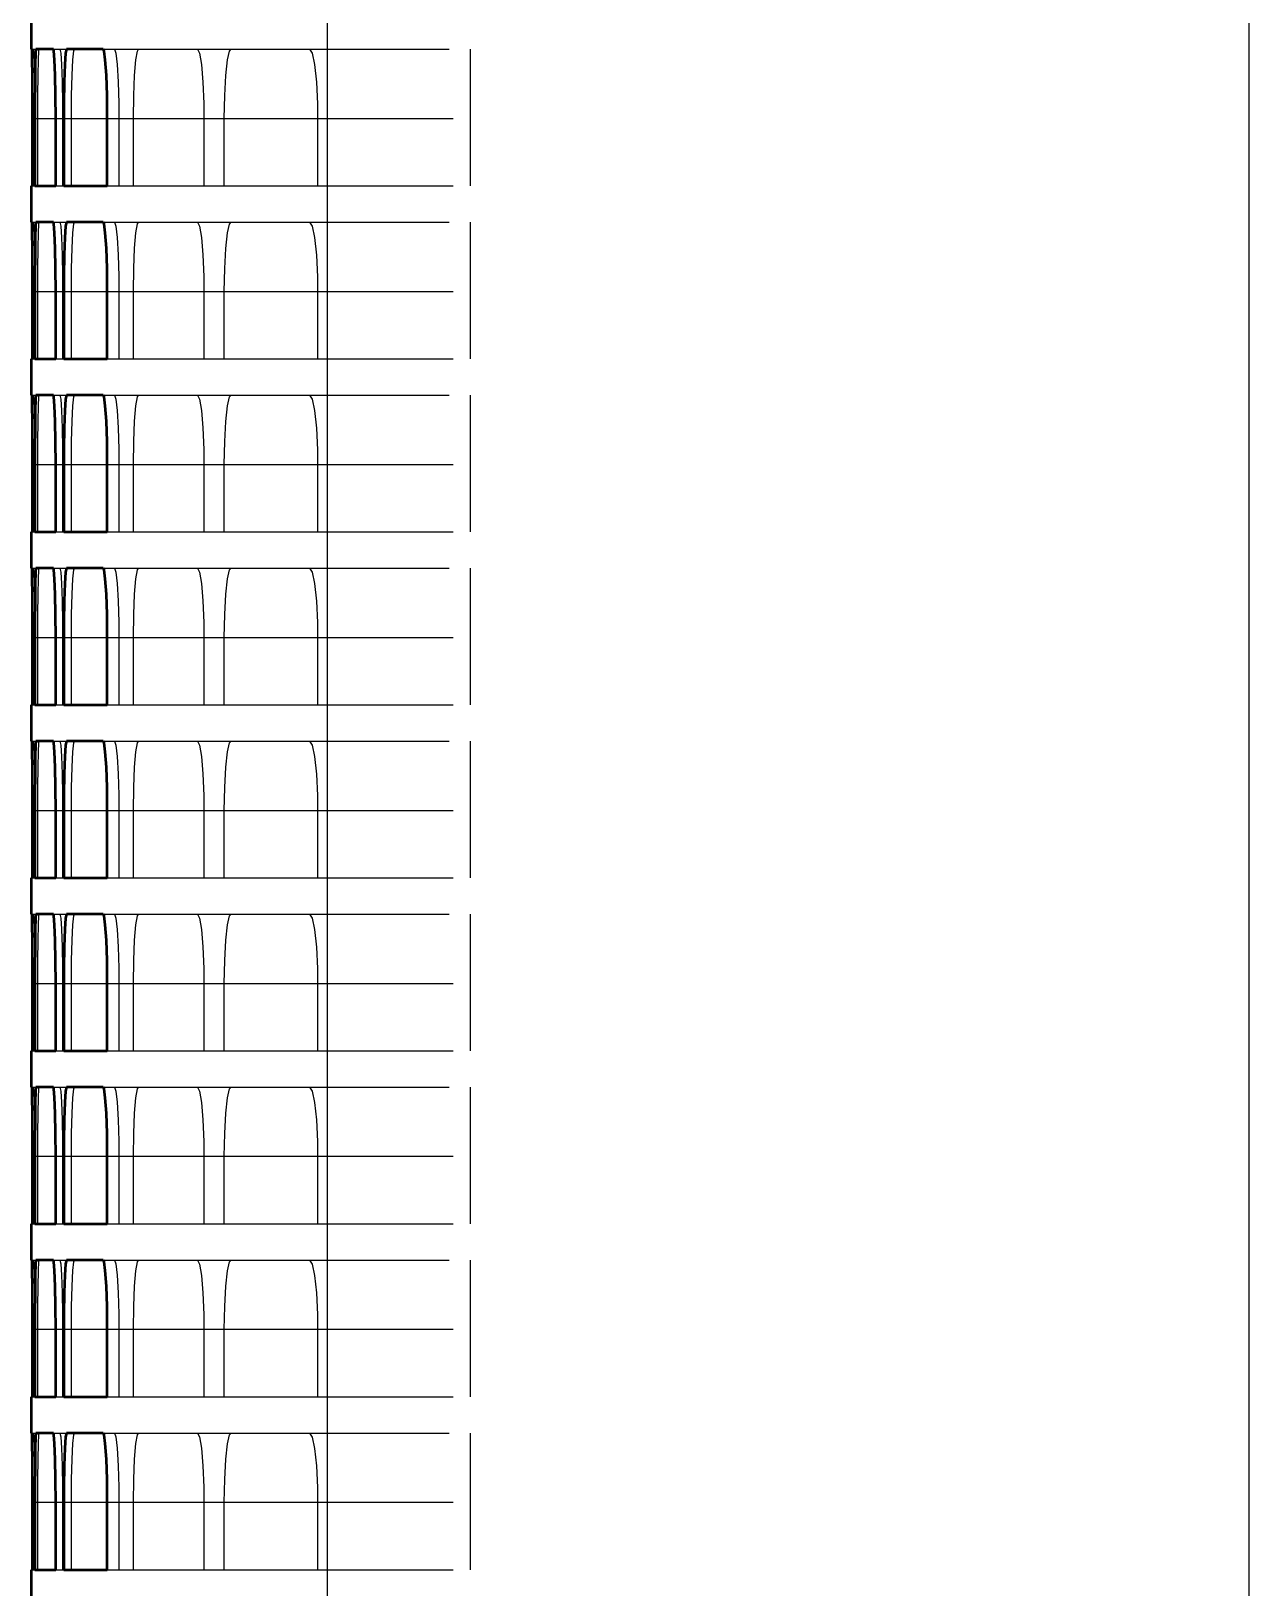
# Model space of a CAD drawing. Header units: inches. Extents: x -0.3 to 42.3, y 0 to 35.9.
# Drawn here: x -0.27 to 3.249, y 18.133 to 22.633 of the extents above; entities that cross this region are included whole.
import ezdxf

# ---------------------------------------------------------------- set-up
doc = ezdxf.new("R2010")
doc.units = ezdxf.units.IN
doc.header["$MEASUREMENT"] = 0
doc.linetypes.add('Dashed', pattern=[2, 1, -1])
for name, color, linetype, lineweight in [('AM_0', 7, 'Continuous', 50), ('AM_4', 3, 'Continuous', 25), ('AM_9', 6, 'Dashed', 25)]:
    doc.layers.add(name, color=color, linetype=linetype, lineweight=lineweight)

msp = doc.modelspace()

# ---------------------------------------------------------------- linework, layer by layer
at = {"layer": 'AM_0'}
for p, q in [((-0.27, 22.686), (-0.27, 22.581)), ((-0.26742, 22.581), (-0.27, 22.581)), ((-0.20582, 22.581), (-0.25626, 22.581)), ((-0.06207, 22.581), (-0.16774, 22.581)), ((-0.26593, 22.186), (-0.26593, 22.381)), ((-0.25913, 22.381), (-0.25913, 22.186)), ((-0.19909, 22.186), (-0.19909, 22.381)), ((-0.17586, 22.381), (-0.17586, 22.186)), ((-0.05007, 22.186), (-0.05007, 22.381)), ((-0.27, 22.186), (-0.26593, 22.186)), ((-0.27, 22.186), (-0.27, 22.081)), ((-0.25913, 22.186), (-0.19909, 22.186)), ((-0.17586, 22.186), (-0.05007, 22.186)), ((-0.26742, 22.081), (-0.27, 22.081)), ((-0.20582, 22.081), (-0.25626, 22.081)), ((-0.06207, 22.081), (-0.16774, 22.081)), ((-0.26593, 21.686), (-0.26593, 21.881)), ((-0.25913, 21.881), (-0.25913, 21.686)), ((-0.19909, 21.686), (-0.19909, 21.881)), ((-0.17586, 21.881), (-0.17586, 21.686)), ((-0.05007, 21.686), (-0.05007, 21.881)), ((-0.27, 21.686), (-0.26593, 21.686)), ((-0.27, 21.686), (-0.27, 21.581)), ((-0.25913, 21.686), (-0.19909, 21.686)), ((-0.17586, 21.686), (-0.05007, 21.686)), ((-0.26742, 21.581), (-0.27, 21.581)), ((-0.20582, 21.581), (-0.25626, 21.581)), ((-0.06207, 21.581), (-0.16774, 21.581)), ((-0.26593, 21.186), (-0.26593, 21.381)), ((-0.25913, 21.381), (-0.25913, 21.186)), ((-0.19909, 21.186), (-0.19909, 21.381)), ((-0.17586, 21.381), (-0.17586, 21.186)), ((-0.05007, 21.186), (-0.05007, 21.381)), ((-0.27, 21.186), (-0.26593, 21.186)), ((-0.27, 21.186), (-0.27, 21.081)), ((-0.25913, 21.186), (-0.19909, 21.186)), ((-0.17586, 21.186), (-0.05007, 21.186)), ((-0.26742, 21.081), (-0.27, 21.081)), ((-0.20582, 21.081), (-0.25626, 21.081)), ((-0.06207, 21.081), (-0.16774, 21.081)), ((-0.26593, 20.686), (-0.26593, 20.881)), ((-0.25913, 20.881), (-0.25913, 20.686)), ((-0.19909, 20.686), (-0.19909, 20.881)), ((-0.17586, 20.881), (-0.17586, 20.686)), ((-0.05007, 20.686), (-0.05007, 20.881)), ((-0.27, 20.686), (-0.26593, 20.686)), ((-0.27, 20.686), (-0.27, 20.581)), ((-0.25913, 20.686), (-0.19909, 20.686)), ((-0.17586, 20.686), (-0.05007, 20.686)), ((-0.26742, 20.581), (-0.27, 20.581)), ((-0.20582, 20.581), (-0.25626, 20.581)), ((-0.06207, 20.581), (-0.16774, 20.581)), ((-0.26593, 20.186), (-0.26593, 20.381)), ((-0.25913, 20.381), (-0.25913, 20.186)), ((-0.19909, 20.186), (-0.19909, 20.381)), ((-0.17586, 20.381), (-0.17586, 20.186)), ((-0.05007, 20.186), (-0.05007, 20.381)), ((-0.27, 20.186), (-0.26593, 20.186)), ((-0.27, 20.186), (-0.27, 20.081)), ((-0.25913, 20.186), (-0.19909, 20.186)), ((-0.17586, 20.186), (-0.05007, 20.186)), ((-0.26742, 20.081), (-0.27, 20.081)), ((-0.20582, 20.081), (-0.25626, 20.081)), ((-0.06207, 20.081), (-0.16774, 20.081)), ((-0.26593, 19.686), (-0.26593, 19.881)), ((-0.25913, 19.881), (-0.25913, 19.686)), ((-0.19909, 19.686), (-0.19909, 19.881)), ((-0.17586, 19.881), (-0.17586, 19.686)), ((-0.05007, 19.686), (-0.05007, 19.881)), ((-0.27, 19.686), (-0.26593, 19.686)), ((-0.27, 19.686), (-0.27, 19.581)), ((-0.25913, 19.686), (-0.19909, 19.686)), ((-0.17586, 19.686), (-0.05007, 19.686)), ((-0.26742, 19.581), (-0.27, 19.581)), ((-0.20582, 19.581), (-0.25626, 19.581)), ((-0.06207, 19.581), (-0.16774, 19.581)), ((-0.26593, 19.186), (-0.26593, 19.381)), ((-0.25913, 19.381), (-0.25913, 19.186)), ((-0.19909, 19.186), (-0.19909, 19.381)), ((-0.17586, 19.381), (-0.17586, 19.186)), ((-0.05007, 19.186), (-0.05007, 19.381)), ((-0.27, 19.186), (-0.26593, 19.186)), ((-0.27, 19.186), (-0.27, 19.081)), ((-0.25913, 19.186), (-0.19909, 19.186)), ((-0.17586, 19.186), (-0.05007, 19.186)), ((-0.26742, 19.081), (-0.27, 19.081)), ((-0.20582, 19.081), (-0.25626, 19.081)), ((-0.06207, 19.081), (-0.16774, 19.081)), ((-0.26593, 18.686), (-0.26593, 18.881)), ((-0.25913, 18.881), (-0.25913, 18.686)), ((-0.19909, 18.686), (-0.19909, 18.881)), ((-0.17586, 18.881), (-0.17586, 18.686)), ((-0.05007, 18.686), (-0.05007, 18.881)), ((-0.27, 18.686), (-0.26593, 18.686)), ((-0.27, 18.686), (-0.27, 18.581)), ((-0.25913, 18.686), (-0.19909, 18.686)), ((-0.17586, 18.686), (-0.05007, 18.686)), ((-0.26742, 18.581), (-0.27, 18.581)), ((-0.20582, 18.581), (-0.25626, 18.581)), ((-0.06207, 18.581), (-0.16774, 18.581)), ((-0.26593, 18.186), (-0.26593, 18.381)), ((-0.25913, 18.381), (-0.25913, 18.186)), ((-0.19909, 18.186), (-0.19909, 18.381)), ((-0.17586, 18.381), (-0.17586, 18.186)), ((-0.05007, 18.186), (-0.05007, 18.381)), ((-0.27, 18.186), (-0.26593, 18.186)), ((-0.27, 18.186), (-0.27, 18.081)), ((-0.25913, 18.186), (-0.19909, 18.186)), ((-0.17586, 18.186), (-0.05007, 18.186))]:
    msp.add_line(p, q, dxfattribs=at)
for points in [[(-0.26593, 22.381), (-0.26603, 22.4472), (-0.26629, 22.50594), (-0.26667, 22.55059), (-0.26712, 22.57612), (-0.26742, 22.581)], [(-0.25626, 22.581), (-0.25725, 22.56972), (-0.25809, 22.53717), (-0.25871, 22.487), (-0.25906, 22.42488), (-0.25913, 22.381)], [(-0.19909, 22.381), (-0.19947, 22.44717), (-0.20059, 22.50588), (-0.20229, 22.55053), (-0.20437, 22.5761), (-0.20582, 22.581)], [(-0.16774, 22.581), (-0.17047, 22.56971), (-0.17286, 22.53711), (-0.17465, 22.48689), (-0.17567, 22.42475), (-0.17586, 22.381)], [(-0.05007, 22.381), (-0.05075, 22.44711), (-0.05272, 22.50577), (-0.05573, 22.55042), (-0.05944, 22.57604), (-0.06207, 22.581)], [(-0.26593, 21.881), (-0.26603, 21.9472), (-0.26629, 22.00594), (-0.26667, 22.05059), (-0.26712, 22.07612), (-0.26742, 22.081)], [(-0.25626, 22.081), (-0.25725, 22.06972), (-0.25809, 22.03717), (-0.25871, 21.987), (-0.25906, 21.92488), (-0.25913, 21.881)], [(-0.19909, 21.881), (-0.19947, 21.94717), (-0.20059, 22.00588), (-0.20229, 22.05053), (-0.20437, 22.0761), (-0.20582, 22.081)], [(-0.16774, 22.081), (-0.17047, 22.06971), (-0.17286, 22.03711), (-0.17465, 21.98689), (-0.17567, 21.92475), (-0.17586, 21.881)], [(-0.05007, 21.881), (-0.05075, 21.94711), (-0.05272, 22.00577), (-0.05573, 22.05042), (-0.05944, 22.07604), (-0.06207, 22.081)], [(-0.26593, 21.381), (-0.26603, 21.4472), (-0.26629, 21.50594), (-0.26667, 21.55059), (-0.26712, 21.57612), (-0.26742, 21.581)], [(-0.25626, 21.581), (-0.25725, 21.56972), (-0.25809, 21.53717), (-0.25871, 21.487), (-0.25906, 21.42488), (-0.25913, 21.381)], [(-0.19909, 21.381), (-0.19947, 21.44717), (-0.20059, 21.50588), (-0.20229, 21.55053), (-0.20437, 21.5761), (-0.20582, 21.581)], [(-0.16774, 21.581), (-0.17047, 21.56971), (-0.17286, 21.53711), (-0.17465, 21.48689), (-0.17567, 21.42475), (-0.17586, 21.381)], [(-0.05007, 21.381), (-0.05075, 21.44711), (-0.05272, 21.50577), (-0.05573, 21.55042), (-0.05944, 21.57604), (-0.06207, 21.581)], [(-0.26593, 20.881), (-0.26603, 20.9472), (-0.26629, 21.00594), (-0.26667, 21.05059), (-0.26712, 21.07612), (-0.26742, 21.081)], [(-0.25626, 21.081), (-0.25725, 21.06972), (-0.25809, 21.03717), (-0.25871, 20.987), (-0.25906, 20.92488), (-0.25913, 20.881)], [(-0.19909, 20.881), (-0.19947, 20.94717), (-0.20059, 21.00588), (-0.20229, 21.05053), (-0.20437, 21.0761), (-0.20582, 21.081)], [(-0.16774, 21.081), (-0.17047, 21.06971), (-0.17286, 21.03711), (-0.17465, 20.98689), (-0.17567, 20.92475), (-0.17586, 20.881)], [(-0.05007, 20.881), (-0.05075, 20.94711), (-0.05272, 21.00577), (-0.05573, 21.05042), (-0.05944, 21.07604), (-0.06207, 21.081)], [(-0.26593, 20.381), (-0.26603, 20.4472), (-0.26629, 20.50594), (-0.26667, 20.55059), (-0.26712, 20.57612), (-0.26742, 20.581)], [(-0.25626, 20.581), (-0.25725, 20.56972), (-0.25809, 20.53717), (-0.25871, 20.487), (-0.25906, 20.42488), (-0.25913, 20.381)], [(-0.19909, 20.381), (-0.19947, 20.44717), (-0.20059, 20.50588), (-0.20229, 20.55053), (-0.20437, 20.5761), (-0.20582, 20.581)], [(-0.16774, 20.581), (-0.17047, 20.56971), (-0.17286, 20.53711), (-0.17465, 20.48689), (-0.17567, 20.42475), (-0.17586, 20.381)], [(-0.05007, 20.381), (-0.05075, 20.44711), (-0.05272, 20.50577), (-0.05573, 20.55042), (-0.05944, 20.57604), (-0.06207, 20.581)], [(-0.26593, 19.881), (-0.26603, 19.9472), (-0.26629, 20.00594), (-0.26667, 20.05059), (-0.26712, 20.07612), (-0.26742, 20.081)], [(-0.25626, 20.081), (-0.25725, 20.06972), (-0.25809, 20.03717), (-0.25871, 19.987), (-0.25906, 19.92488), (-0.25913, 19.881)], [(-0.19909, 19.881), (-0.19947, 19.94717), (-0.20059, 20.00588), (-0.20229, 20.05053), (-0.20437, 20.0761), (-0.20582, 20.081)], [(-0.16774, 20.081), (-0.17047, 20.06971), (-0.17286, 20.03711), (-0.17465, 19.98689), (-0.17567, 19.92475), (-0.17586, 19.881)], [(-0.05007, 19.881), (-0.05075, 19.94711), (-0.05272, 20.00577), (-0.05573, 20.05042), (-0.05944, 20.07604), (-0.06207, 20.081)], [(-0.26593, 19.381), (-0.26603, 19.4472), (-0.26629, 19.50594), (-0.26667, 19.55059), (-0.26712, 19.57612), (-0.26742, 19.581)], [(-0.25626, 19.581), (-0.25725, 19.56972), (-0.25809, 19.53717), (-0.25871, 19.487), (-0.25906, 19.42488), (-0.25913, 19.381)], [(-0.19909, 19.381), (-0.19947, 19.44717), (-0.20059, 19.50588), (-0.20229, 19.55053), (-0.20437, 19.5761), (-0.20582, 19.581)], [(-0.16774, 19.581), (-0.17047, 19.56971), (-0.17286, 19.53711), (-0.17465, 19.48689), (-0.17567, 19.42475), (-0.17586, 19.381)], [(-0.05007, 19.381), (-0.05075, 19.44711), (-0.05272, 19.50577), (-0.05573, 19.55042), (-0.05944, 19.57604), (-0.06207, 19.581)], [(-0.26593, 18.881), (-0.26603, 18.9472), (-0.26629, 19.00594), (-0.26667, 19.05059), (-0.26712, 19.07612), (-0.26742, 19.081)], [(-0.25626, 19.081), (-0.25725, 19.06972), (-0.25809, 19.03717), (-0.25871, 18.987), (-0.25906, 18.92488), (-0.25913, 18.881)], [(-0.19909, 18.881), (-0.19947, 18.94717), (-0.20059, 19.00588), (-0.20229, 19.05053), (-0.20437, 19.0761), (-0.20582, 19.081)], [(-0.16774, 19.081), (-0.17047, 19.06971), (-0.17286, 19.03711), (-0.17465, 18.98689), (-0.17567, 18.92475), (-0.17586, 18.881)], [(-0.05007, 18.881), (-0.05075, 18.94711), (-0.05272, 19.00577), (-0.05573, 19.05042), (-0.05944, 19.07604), (-0.06207, 19.081)], [(-0.26593, 18.381), (-0.26603, 18.4472), (-0.26629, 18.50594), (-0.26667, 18.55059), (-0.26712, 18.57612), (-0.26742, 18.581)], [(-0.25626, 18.581), (-0.25725, 18.56972), (-0.25809, 18.53717), (-0.25871, 18.487), (-0.25906, 18.42488), (-0.25913, 18.381)], [(-0.19909, 18.381), (-0.19947, 18.44717), (-0.20059, 18.50588), (-0.20229, 18.55053), (-0.20437, 18.5761), (-0.20582, 18.581)], [(-0.16774, 18.581), (-0.17047, 18.56971), (-0.17286, 18.53711), (-0.17465, 18.48689), (-0.17567, 18.42475), (-0.17586, 18.381)], [(-0.05007, 18.381), (-0.05075, 18.44711), (-0.05272, 18.50577), (-0.05573, 18.55042), (-0.05944, 18.57604), (-0.06207, 18.581)]]:
    msp.add_lwpolyline(points, dxfattribs=at)
at = {"layer": 'AM_4'}
for p, q in [((0.58584, 35.15), (0.58584, 14.625)), ((3.2489, 35.15), (3.2489, 14.625)), ((-0.25913, 22.381), (-0.19909, 22.381)), ((-0.17586, 22.381), (-0.05007, 22.381)), ((-0.25913, 21.881), (-0.19909, 21.881)), ((-0.17586, 21.881), (-0.05007, 21.881)), ((-0.25913, 21.381), (-0.19909, 21.381)), ((-0.17586, 21.381), (-0.05007, 21.381)), ((-0.25913, 20.881), (-0.19909, 20.881)), ((-0.17586, 20.881), (-0.05007, 20.881)), ((-0.25913, 20.381), (-0.19909, 20.381)), ((-0.17586, 20.381), (-0.05007, 20.381)), ((-0.25913, 19.881), (-0.19909, 19.881)), ((-0.17586, 19.881), (-0.05007, 19.881)), ((-0.25913, 19.381), (-0.19909, 19.381)), ((-0.17586, 19.381), (-0.05007, 19.381)), ((-0.25913, 18.881), (-0.19909, 18.881)), ((-0.17586, 18.881), (-0.05007, 18.881)), ((-0.25913, 18.381), (-0.19909, 18.381)), ((-0.17586, 18.381), (-0.05007, 18.381))]:
    msp.add_line(p, q, dxfattribs=at)
at = {"layer": 'AM_9'}
for p, q in [((3.2489, 35.15), (3.2489, 1.625)), ((-0.26742, 22.581), (-0.25626, 22.581)), ((-0.20582, 22.581), (-0.16774, 22.581)), ((-0.06207, 22.581), (1, 22.581)), ((1, 22.186), (1, 22.581)), ((-0.26593, 22.381), (-0.25913, 22.381)), ((-0.26035, 22.381), (-0.26035, 22.186)), ((-0.25075, 22.186), (-0.25075, 22.381)), ((-0.19909, 22.381), (-0.17586, 22.381)), ((-0.17953, 22.381), (-0.17953, 22.186)), ((-0.15351, 22.186), (-0.15351, 22.381)), ((-0.05007, 22.381), (1, 22.381)), ((-0.01649, 22.381), (-0.01649, 22.186)), ((0.026, 22.186), (0.026, 22.381)), ((0.22909, 22.381), (0.22909, 22.186)), ((0.28815, 22.186), (0.28815, 22.381)), ((0.55774, 22.381), (0.55774, 22.186)), ((-0.26593, 22.186), (-0.25913, 22.186)), ((-0.19909, 22.186), (-0.17586, 22.186)), ((-0.05007, 22.186), (1, 22.186)), ((-0.26742, 22.081), (-0.25626, 22.081)), ((-0.20582, 22.081), (-0.16774, 22.081)), ((-0.06207, 22.081), (1, 22.081)), ((1, 21.686), (1, 22.081)), ((-0.26593, 21.881), (-0.25913, 21.881)), ((-0.26035, 21.881), (-0.26035, 21.686)), ((-0.25075, 21.686), (-0.25075, 21.881)), ((-0.19909, 21.881), (-0.17586, 21.881)), ((-0.17953, 21.881), (-0.17953, 21.686)), ((-0.15351, 21.686), (-0.15351, 21.881)), ((-0.05007, 21.881), (1, 21.881)), ((-0.01649, 21.881), (-0.01649, 21.686)), ((0.026, 21.686), (0.026, 21.881)), ((0.22909, 21.881), (0.22909, 21.686)), ((0.28815, 21.686), (0.28815, 21.881)), ((0.55774, 21.881), (0.55774, 21.686)), ((-0.26593, 21.686), (-0.25913, 21.686)), ((-0.19909, 21.686), (-0.17586, 21.686)), ((-0.05007, 21.686), (1, 21.686)), ((-0.26742, 21.581), (-0.25626, 21.581)), ((-0.20582, 21.581), (-0.16774, 21.581)), ((-0.06207, 21.581), (1, 21.581)), ((1, 21.186), (1, 21.581)), ((-0.26593, 21.381), (-0.25913, 21.381)), ((-0.26035, 21.381), (-0.26035, 21.186)), ((-0.25075, 21.186), (-0.25075, 21.381)), ((-0.19909, 21.381), (-0.17586, 21.381)), ((-0.17953, 21.381), (-0.17953, 21.186)), ((-0.15351, 21.186), (-0.15351, 21.381)), ((-0.05007, 21.381), (1, 21.381)), ((-0.01649, 21.381), (-0.01649, 21.186)), ((0.026, 21.186), (0.026, 21.381)), ((0.22909, 21.381), (0.22909, 21.186)), ((0.28815, 21.186), (0.28815, 21.381)), ((0.55774, 21.381), (0.55774, 21.186)), ((-0.26593, 21.186), (-0.25913, 21.186)), ((-0.19909, 21.186), (-0.17586, 21.186)), ((-0.05007, 21.186), (1, 21.186)), ((-0.26742, 21.081), (-0.25626, 21.081)), ((-0.20582, 21.081), (-0.16774, 21.081)), ((-0.06207, 21.081), (1, 21.081)), ((1, 20.686), (1, 21.081)), ((-0.26593, 20.881), (-0.25913, 20.881)), ((-0.26035, 20.881), (-0.26035, 20.686)), ((-0.25075, 20.686), (-0.25075, 20.881)), ((-0.19909, 20.881), (-0.17586, 20.881)), ((-0.17953, 20.881), (-0.17953, 20.686)), ((-0.15351, 20.686), (-0.15351, 20.881)), ((-0.05007, 20.881), (1, 20.881)), ((-0.01649, 20.881), (-0.01649, 20.686)), ((0.026, 20.686), (0.026, 20.881)), ((0.22909, 20.881), (0.22909, 20.686)), ((0.28815, 20.686), (0.28815, 20.881)), ((0.55774, 20.881), (0.55774, 20.686)), ((-0.26593, 20.686), (-0.25913, 20.686)), ((-0.19909, 20.686), (-0.17586, 20.686)), ((-0.05007, 20.686), (1, 20.686)), ((-0.26742, 20.581), (-0.25626, 20.581)), ((-0.20582, 20.581), (-0.16774, 20.581)), ((-0.06207, 20.581), (1, 20.581)), ((1, 20.186), (1, 20.581)), ((-0.26593, 20.381), (-0.25913, 20.381)), ((-0.26035, 20.381), (-0.26035, 20.186)), ((-0.25075, 20.186), (-0.25075, 20.381)), ((-0.19909, 20.381), (-0.17586, 20.381)), ((-0.17953, 20.381), (-0.17953, 20.186)), ((-0.15351, 20.186), (-0.15351, 20.381)), ((-0.05007, 20.381), (1, 20.381)), ((-0.01649, 20.381), (-0.01649, 20.186)), ((0.026, 20.186), (0.026, 20.381)), ((0.22909, 20.381), (0.22909, 20.186)), ((0.28815, 20.186), (0.28815, 20.381)), ((0.55774, 20.381), (0.55774, 20.186)), ((-0.26593, 20.186), (-0.25913, 20.186)), ((-0.19909, 20.186), (-0.17586, 20.186)), ((-0.05007, 20.186), (1, 20.186)), ((-0.26742, 20.081), (-0.25626, 20.081)), ((-0.20582, 20.081), (-0.16774, 20.081)), ((-0.06207, 20.081), (1, 20.081)), ((1, 19.686), (1, 20.081)), ((-0.26593, 19.881), (-0.25913, 19.881)), ((-0.26035, 19.881), (-0.26035, 19.686)), ((-0.25075, 19.686), (-0.25075, 19.881)), ((-0.19909, 19.881), (-0.17586, 19.881)), ((-0.17953, 19.881), (-0.17953, 19.686)), ((-0.15351, 19.686), (-0.15351, 19.881)), ((-0.05007, 19.881), (1, 19.881)), ((-0.01649, 19.881), (-0.01649, 19.686)), ((0.026, 19.686), (0.026, 19.881)), ((0.22909, 19.881), (0.22909, 19.686)), ((0.28815, 19.686), (0.28815, 19.881)), ((0.55774, 19.881), (0.55774, 19.686)), ((-0.26593, 19.686), (-0.25913, 19.686)), ((-0.19909, 19.686), (-0.17586, 19.686)), ((-0.05007, 19.686), (1, 19.686)), ((-0.26742, 19.581), (-0.25626, 19.581)), ((-0.20582, 19.581), (-0.16774, 19.581)), ((-0.06207, 19.581), (1, 19.581)), ((1, 19.186), (1, 19.581)), ((-0.26593, 19.381), (-0.25913, 19.381)), ((-0.26035, 19.381), (-0.26035, 19.186)), ((-0.25075, 19.186), (-0.25075, 19.381)), ((-0.19909, 19.381), (-0.17586, 19.381)), ((-0.17953, 19.381), (-0.17953, 19.186)), ((-0.15351, 19.186), (-0.15351, 19.381)), ((-0.05007, 19.381), (1, 19.381)), ((-0.01649, 19.381), (-0.01649, 19.186)), ((0.026, 19.186), (0.026, 19.381)), ((0.22909, 19.381), (0.22909, 19.186)), ((0.28815, 19.186), (0.28815, 19.381)), ((0.55774, 19.381), (0.55774, 19.186)), ((-0.26593, 19.186), (-0.25913, 19.186)), ((-0.19909, 19.186), (-0.17586, 19.186)), ((-0.05007, 19.186), (1, 19.186)), ((-0.26742, 19.081), (-0.25626, 19.081)), ((-0.20582, 19.081), (-0.16774, 19.081)), ((-0.06207, 19.081), (1, 19.081)), ((1, 18.686), (1, 19.081)), ((-0.26593, 18.881), (-0.25913, 18.881)), ((-0.26035, 18.881), (-0.26035, 18.686)), ((-0.25075, 18.686), (-0.25075, 18.881)), ((-0.19909, 18.881), (-0.17586, 18.881)), ((-0.17953, 18.881), (-0.17953, 18.686)), ((-0.15351, 18.686), (-0.15351, 18.881)), ((-0.05007, 18.881), (1, 18.881)), ((-0.01649, 18.881), (-0.01649, 18.686)), ((0.026, 18.686), (0.026, 18.881)), ((0.22909, 18.881), (0.22909, 18.686)), ((0.28815, 18.686), (0.28815, 18.881)), ((0.55774, 18.881), (0.55774, 18.686)), ((-0.26593, 18.686), (-0.25913, 18.686)), ((-0.19909, 18.686), (-0.17586, 18.686)), ((-0.05007, 18.686), (1, 18.686)), ((-0.26742, 18.581), (-0.25626, 18.581)), ((-0.20582, 18.581), (-0.16774, 18.581)), ((-0.06207, 18.581), (1, 18.581)), ((1, 18.186), (1, 18.581)), ((-0.26593, 18.381), (-0.25913, 18.381)), ((-0.26035, 18.381), (-0.26035, 18.186)), ((-0.25075, 18.186), (-0.25075, 18.381)), ((-0.19909, 18.381), (-0.17586, 18.381)), ((-0.17953, 18.381), (-0.17953, 18.186)), ((-0.15351, 18.186), (-0.15351, 18.381)), ((-0.05007, 18.381), (1, 18.381)), ((-0.01649, 18.381), (-0.01649, 18.186)), ((0.026, 18.186), (0.026, 18.381)), ((0.22909, 18.381), (0.22909, 18.186)), ((0.28815, 18.186), (0.28815, 18.381)), ((0.55774, 18.381), (0.55774, 18.186)), ((-0.26593, 18.186), (-0.25913, 18.186)), ((-0.19909, 18.186), (-0.17586, 18.186)), ((-0.05007, 18.186), (1, 18.186))]:
    msp.add_line(p, q, dxfattribs=at)
for points in [[(-0.26273, 22.581), (-0.26198, 22.56972), (-0.26128, 22.53717), (-0.26073, 22.487), (-0.26041, 22.42489), (-0.26035, 22.381)], [(-0.25075, 22.381), (-0.25055, 22.44719), (-0.24996, 22.50592), (-0.24902, 22.55057), (-0.24784, 22.57611), (-0.24699, 22.581)], [(-0.18716, 22.581), (-0.18467, 22.56971), (-0.18243, 22.53712), (-0.18071, 22.4869), (-0.17972, 22.42476), (-0.17953, 22.381)], [(-0.15351, 22.381), (-0.15301, 22.44715), (-0.15156, 22.50585), (-0.14931, 22.5505), (-0.1465, 22.57608), (-0.14448, 22.581)], [(-0.0294, 22.581), (-0.02516, 22.56969), (-0.02136, 22.53702), (-0.01846, 22.4867), (-0.01681, 22.42451), (-0.01649, 22.381)], [(0.026, 22.381), (0.0268, 22.44708), (0.0291, 22.5057), (0.03265, 22.55035), (0.0371, 22.57601), (0.0403, 22.581)], [(0.21089, 22.581), (0.21689, 22.56965), (0.22225, 22.53686), (0.22634, 22.48638), (0.22866, 22.42412), (0.22909, 22.381)], [(0.28815, 22.381), (0.28924, 22.44697), (0.29239, 22.5055), (0.29725, 22.55014), (0.30334, 22.57592), (0.30776, 22.581)], [(0.5342, 22.581), (0.54199, 22.5696), (0.54894, 22.53665), (0.55421, 22.48596), (0.55719, 22.42359), (0.55774, 22.381)], [(-0.26273, 22.081), (-0.26198, 22.06972), (-0.26128, 22.03717), (-0.26073, 21.987), (-0.26041, 21.92489), (-0.26035, 21.881)], [(-0.25075, 21.881), (-0.25055, 21.94719), (-0.24996, 22.00592), (-0.24902, 22.05057), (-0.24784, 22.07611), (-0.24699, 22.081)], [(-0.18716, 22.081), (-0.18467, 22.06971), (-0.18243, 22.03712), (-0.18071, 21.9869), (-0.17972, 21.92476), (-0.17953, 21.881)], [(-0.15351, 21.881), (-0.15301, 21.94715), (-0.15156, 22.00585), (-0.14931, 22.0505), (-0.1465, 22.07608), (-0.14448, 22.081)], [(-0.0294, 22.081), (-0.02516, 22.06969), (-0.02136, 22.03702), (-0.01846, 21.9867), (-0.01681, 21.92451), (-0.01649, 21.881)], [(0.026, 21.881), (0.0268, 21.94708), (0.0291, 22.0057), (0.03265, 22.05035), (0.0371, 22.07601), (0.0403, 22.081)], [(0.21089, 22.081), (0.21689, 22.06965), (0.22225, 22.03686), (0.22634, 21.98638), (0.22866, 21.92412), (0.22909, 21.881)], [(0.28815, 21.881), (0.28924, 21.94697), (0.29239, 22.0055), (0.29725, 22.05014), (0.30334, 22.07592), (0.30776, 22.081)], [(0.5342, 22.081), (0.54199, 22.0696), (0.54894, 22.03665), (0.55421, 21.98596), (0.55719, 21.92359), (0.55774, 21.881)], [(-0.26273, 21.581), (-0.26198, 21.56972), (-0.26128, 21.53717), (-0.26073, 21.487), (-0.26041, 21.42489), (-0.26035, 21.381)], [(-0.25075, 21.381), (-0.25055, 21.44719), (-0.24996, 21.50592), (-0.24902, 21.55057), (-0.24784, 21.57611), (-0.24699, 21.581)], [(-0.18716, 21.581), (-0.18467, 21.56971), (-0.18243, 21.53712), (-0.18071, 21.4869), (-0.17972, 21.42476), (-0.17953, 21.381)], [(-0.15351, 21.381), (-0.15301, 21.44715), (-0.15156, 21.50585), (-0.14931, 21.5505), (-0.1465, 21.57608), (-0.14448, 21.581)], [(-0.0294, 21.581), (-0.02516, 21.56969), (-0.02136, 21.53702), (-0.01846, 21.4867), (-0.01681, 21.42451), (-0.01649, 21.381)], [(0.026, 21.381), (0.0268, 21.44708), (0.0291, 21.5057), (0.03265, 21.55035), (0.0371, 21.57601), (0.0403, 21.581)], [(0.21089, 21.581), (0.21689, 21.56965), (0.22225, 21.53686), (0.22634, 21.48638), (0.22866, 21.42412), (0.22909, 21.381)], [(0.28815, 21.381), (0.28924, 21.44697), (0.29239, 21.5055), (0.29725, 21.55014), (0.30334, 21.57592), (0.30776, 21.581)], [(0.5342, 21.581), (0.54199, 21.5696), (0.54894, 21.53665), (0.55421, 21.48596), (0.55719, 21.42359), (0.55774, 21.381)], [(-0.26273, 21.081), (-0.26198, 21.06972), (-0.26128, 21.03717), (-0.26073, 20.987), (-0.26041, 20.92489), (-0.26035, 20.881)], [(-0.25075, 20.881), (-0.25055, 20.94719), (-0.24996, 21.00592), (-0.24902, 21.05057), (-0.24784, 21.07611), (-0.24699, 21.081)], [(-0.18716, 21.081), (-0.18467, 21.06971), (-0.18243, 21.03712), (-0.18071, 20.9869), (-0.17972, 20.92476), (-0.17953, 20.881)], [(-0.15351, 20.881), (-0.15301, 20.94715), (-0.15156, 21.00585), (-0.14931, 21.0505), (-0.1465, 21.07608), (-0.14448, 21.081)], [(-0.0294, 21.081), (-0.02516, 21.06969), (-0.02136, 21.03702), (-0.01846, 20.9867), (-0.01681, 20.92451), (-0.01649, 20.881)], [(0.026, 20.881), (0.0268, 20.94708), (0.0291, 21.0057), (0.03265, 21.05035), (0.0371, 21.07601), (0.0403, 21.081)], [(0.21089, 21.081), (0.21689, 21.06965), (0.22225, 21.03686), (0.22634, 20.98638), (0.22866, 20.92412), (0.22909, 20.881)], [(0.28815, 20.881), (0.28924, 20.94697), (0.29239, 21.0055), (0.29725, 21.05014), (0.30334, 21.07592), (0.30776, 21.081)], [(0.5342, 21.081), (0.54199, 21.0696), (0.54894, 21.03665), (0.55421, 20.98596), (0.55719, 20.92359), (0.55774, 20.881)], [(-0.26273, 20.581), (-0.26198, 20.56972), (-0.26128, 20.53717), (-0.26073, 20.487), (-0.26041, 20.42489), (-0.26035, 20.381)], [(-0.25075, 20.381), (-0.25055, 20.44719), (-0.24996, 20.50592), (-0.24902, 20.55057), (-0.24784, 20.57611), (-0.24699, 20.581)], [(-0.18716, 20.581), (-0.18467, 20.56971), (-0.18243, 20.53712), (-0.18071, 20.4869), (-0.17972, 20.42476), (-0.17953, 20.381)], [(-0.15351, 20.381), (-0.15301, 20.44715), (-0.15156, 20.50585), (-0.14931, 20.5505), (-0.1465, 20.57608), (-0.14448, 20.581)], [(-0.0294, 20.581), (-0.02516, 20.56969), (-0.02136, 20.53702), (-0.01846, 20.4867), (-0.01681, 20.42451), (-0.01649, 20.381)], [(0.026, 20.381), (0.0268, 20.44708), (0.0291, 20.5057), (0.03265, 20.55035), (0.0371, 20.57601), (0.0403, 20.581)], [(0.21089, 20.581), (0.21689, 20.56965), (0.22225, 20.53686), (0.22634, 20.48638), (0.22866, 20.42412), (0.22909, 20.381)], [(0.28815, 20.381), (0.28924, 20.44697), (0.29239, 20.5055), (0.29725, 20.55014), (0.30334, 20.57592), (0.30776, 20.581)], [(0.5342, 20.581), (0.54199, 20.5696), (0.54894, 20.53665), (0.55421, 20.48596), (0.55719, 20.42359), (0.55774, 20.381)], [(-0.26273, 20.081), (-0.26198, 20.06972), (-0.26128, 20.03717), (-0.26073, 19.987), (-0.26041, 19.92489), (-0.26035, 19.881)], [(-0.25075, 19.881), (-0.25055, 19.94719), (-0.24996, 20.00592), (-0.24902, 20.05057), (-0.24784, 20.07611), (-0.24699, 20.081)], [(-0.18716, 20.081), (-0.18467, 20.06971), (-0.18243, 20.03712), (-0.18071, 19.9869), (-0.17972, 19.92476), (-0.17953, 19.881)], [(-0.15351, 19.881), (-0.15301, 19.94715), (-0.15156, 20.00585), (-0.14931, 20.0505), (-0.1465, 20.07608), (-0.14448, 20.081)], [(-0.0294, 20.081), (-0.02516, 20.06969), (-0.02136, 20.03702), (-0.01846, 19.9867), (-0.01681, 19.92451), (-0.01649, 19.881)], [(0.026, 19.881), (0.0268, 19.94708), (0.0291, 20.0057), (0.03265, 20.05035), (0.0371, 20.07601), (0.0403, 20.081)], [(0.21089, 20.081), (0.21689, 20.06965), (0.22225, 20.03686), (0.22634, 19.98638), (0.22866, 19.92412), (0.22909, 19.881)], [(0.28815, 19.881), (0.28924, 19.94697), (0.29239, 20.0055), (0.29725, 20.05014), (0.30334, 20.07592), (0.30776, 20.081)], [(0.5342, 20.081), (0.54199, 20.0696), (0.54894, 20.03665), (0.55421, 19.98596), (0.55719, 19.92359), (0.55774, 19.881)], [(-0.26273, 19.581), (-0.26198, 19.56972), (-0.26128, 19.53717), (-0.26073, 19.487), (-0.26041, 19.42489), (-0.26035, 19.381)], [(-0.25075, 19.381), (-0.25055, 19.44719), (-0.24996, 19.50592), (-0.24902, 19.55057), (-0.24784, 19.57611), (-0.24699, 19.581)], [(-0.18716, 19.581), (-0.18467, 19.56971), (-0.18243, 19.53712), (-0.18071, 19.4869), (-0.17972, 19.42476), (-0.17953, 19.381)], [(-0.15351, 19.381), (-0.15301, 19.44715), (-0.15156, 19.50585), (-0.14931, 19.5505), (-0.1465, 19.57608), (-0.14448, 19.581)], [(-0.0294, 19.581), (-0.02516, 19.56969), (-0.02136, 19.53702), (-0.01846, 19.4867), (-0.01681, 19.42451), (-0.01649, 19.381)], [(0.026, 19.381), (0.0268, 19.44708), (0.0291, 19.5057), (0.03265, 19.55035), (0.0371, 19.57601), (0.0403, 19.581)], [(0.21089, 19.581), (0.21689, 19.56965), (0.22225, 19.53686), (0.22634, 19.48638), (0.22866, 19.42412), (0.22909, 19.381)], [(0.28815, 19.381), (0.28924, 19.44697), (0.29239, 19.5055), (0.29725, 19.55014), (0.30334, 19.57592), (0.30776, 19.581)], [(0.5342, 19.581), (0.54199, 19.5696), (0.54894, 19.53665), (0.55421, 19.48596), (0.55719, 19.42359), (0.55774, 19.381)], [(-0.26273, 19.081), (-0.26198, 19.06972), (-0.26128, 19.03717), (-0.26073, 18.987), (-0.26041, 18.92489), (-0.26035, 18.881)], [(-0.25075, 18.881), (-0.25055, 18.94719), (-0.24996, 19.00592), (-0.24902, 19.05057), (-0.24784, 19.07611), (-0.24699, 19.081)], [(-0.18716, 19.081), (-0.18467, 19.06971), (-0.18243, 19.03712), (-0.18071, 18.9869), (-0.17972, 18.92476), (-0.17953, 18.881)], [(-0.15351, 18.881), (-0.15301, 18.94715), (-0.15156, 19.00585), (-0.14931, 19.0505), (-0.1465, 19.07608), (-0.14448, 19.081)], [(-0.0294, 19.081), (-0.02516, 19.06969), (-0.02136, 19.03702), (-0.01846, 18.9867), (-0.01681, 18.92451), (-0.01649, 18.881)], [(0.026, 18.881), (0.0268, 18.94708), (0.0291, 19.0057), (0.03265, 19.05035), (0.0371, 19.07601), (0.0403, 19.081)], [(0.21089, 19.081), (0.21689, 19.06965), (0.22225, 19.03686), (0.22634, 18.98638), (0.22866, 18.92412), (0.22909, 18.881)], [(0.28815, 18.881), (0.28924, 18.94697), (0.29239, 19.0055), (0.29725, 19.05014), (0.30334, 19.07592), (0.30776, 19.081)], [(0.5342, 19.081), (0.54199, 19.0696), (0.54894, 19.03665), (0.55421, 18.98596), (0.55719, 18.92359), (0.55774, 18.881)], [(-0.26273, 18.581), (-0.26198, 18.56972), (-0.26128, 18.53717), (-0.26073, 18.487), (-0.26041, 18.42489), (-0.26035, 18.381)], [(-0.25075, 18.381), (-0.25055, 18.44719), (-0.24996, 18.50592), (-0.24902, 18.55057), (-0.24784, 18.57611), (-0.24699, 18.581)], [(-0.18716, 18.581), (-0.18467, 18.56971), (-0.18243, 18.53712), (-0.18071, 18.4869), (-0.17972, 18.42476), (-0.17953, 18.381)], [(-0.15351, 18.381), (-0.15301, 18.44715), (-0.15156, 18.50585), (-0.14931, 18.5505), (-0.1465, 18.57608), (-0.14448, 18.581)], [(-0.0294, 18.581), (-0.02516, 18.56969), (-0.02136, 18.53702), (-0.01846, 18.4867), (-0.01681, 18.42451), (-0.01649, 18.381)], [(0.026, 18.381), (0.0268, 18.44708), (0.0291, 18.5057), (0.03265, 18.55035), (0.0371, 18.57601), (0.0403, 18.581)], [(0.21089, 18.581), (0.21689, 18.56965), (0.22225, 18.53686), (0.22634, 18.48638), (0.22866, 18.42412), (0.22909, 18.381)], [(0.28815, 18.381), (0.28924, 18.44697), (0.29239, 18.5055), (0.29725, 18.55014), (0.30334, 18.57592), (0.30776, 18.581)], [(0.5342, 18.581), (0.54199, 18.5696), (0.54894, 18.53665), (0.55421, 18.48596), (0.55719, 18.42359), (0.55774, 18.381)]]:
    msp.add_lwpolyline(points, dxfattribs=at)

doc.saveas('drawing.dxf')
